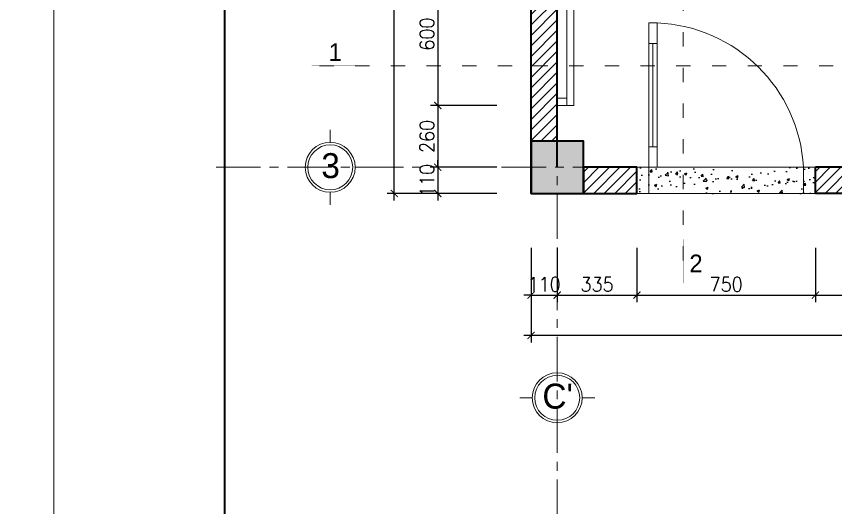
# Model space of a CAD drawing. Header units: millimetres. Extents: x -529782 to -142003, y -492574 to -273331.
# Drawn here: x -233665 to -230221, y -448529 to -446465 of the extents above; entities that cross this region are included whole.
import ezdxf
from ezdxf.enums import TextEntityAlignment as Align

# ---------------------------------------------------------------- set-up
doc = ezdxf.new("R2010")
doc.units = ezdxf.units.MM
doc.header["$LTSCALE"] = 500
doc.header["$MEASUREMENT"] = 0
doc.header["$PDMODE"] = 3
doc.linetypes.add('ACAD_ISO03W100', pattern=[30, 12, -18])
doc.linetypes.add('CENTER', pattern=[2, 1.25, -0.25, 0.25, -0.25])
doc.layers.get('0').update_dxf_attribs({"linetype": 'CONTINUOUS', "lineweight": 13})
doc.layers.get('Defpoints').update_dxf_attribs({"color": 255, "linetype": 'CONTINUOUS', "lineweight": 13})
for name, color, linetype, lineweight in [('1.cat 30', 30, 'CONTINUOUS', 35), ('1.cot', 2, 'CONTINUOUS', 35), ('2.thay 145', 145, 'CONTINUOUS', 18), ('3.manh 08', 8, 'CONTINUOUS', 9), ('4.dim 08', 8, 'CONTINUOUS', 13), ('7.tim 67', 67, 'CENTER', 9), ('9.text \xad white', 7, 'CONTINUOUS', 15), ('CA.dim 08', 251, 'CONTINUOUS', 13), ('CA.manh 08', 8, 'CONTINUOUS', 9), ('noithat', 15, 'CONTINUOUS', 9)]:
    doc.layers.add(name, color=color, linetype=linetype, lineweight=lineweight)
doc.layers.add('HACH', color=250, linetype='CONTINUOUS')
doc.layers.add('THAY', color=7, linetype='CONTINUOUS')
doc.styles.add('CA.JSC1', font='')
doc.styles.get("Standard").update_dxf_attribs({"font": 'txt.shx', "width": 0.9})
doc.styles.add('VnAvantH', font='')
doc.styles.get('CA.JSC1').set_extended_font_data('.VnAvantH')
doc.styles.get('VnAvantH').set_extended_font_data('.VnAvantH')
doc.dimstyles.new('CA 30', dxfattribs={"dimscale": 0, "dimtxt": 60, "dimasz": 30, "dimexe": 30, "dimexo": 0, "dimgap": 15, "dimtad": 1, "dimdec": 0, "dimzin": 0, "dimdsep": 46, "dimtxsty": 'Standard', "dimblk": 'ARCHTICK', "dimcen": 0.09, "dimdle": 30, "dimclrd": 256, "dimclre": 256, "dimclrt": 7, "dimadec": 0, "dimazin": 0, "dimtfac": 1, "dimtdec": 0, "dimtix": 1, "dimtmove": 2, "dimatfit": 3, "dimldrblk": 'DOT', "dimfxl": 1, "dimtolj": 1, "dimtzin": 0, "dimarcsym": 0})

# ---------------------------------------------------------------- blocks, each defined once
blk = doc.blocks.new('A$C1A9D127A')
at = {"layer": 'noithat', "color": 135, "linetype": 'Continuous'}
for p, q in [((49.99985728343017, 109.9998206971213), (-0.0001427165698260069, 109.9998206971213)), ((-0.0001427165698260069, 109.9998206971213), (-0.0001427165698260069, -0.000179302878677845)), ((49.99985728343017, -0.000179302878677845), (49.99985728343017, 109.9998206971213)), ((-0.0001427165698260069, -0.000179302878677845), (49.99985728343017, -0.000179302878677845))]:
    blk.add_line(p, q, dxfattribs=at)
blk = doc.blocks.new('A$C2BDB356E')
at = {"layer": 'noithat', "color": 135, "linetype": 'Continuous'}
for p, q in [((0.0007344302721321583, 599.9999563574092), (0.0007344302721321583, 699.9999563574092)), ((0.0007344302721321583, 699.9999563574092), (40.00073443027213, 699.9999563574092)), ((40.00073443027213, 699.9999563574092), (40.00073443027213, 599.9999563574092)), ((40.00073443027213, 599.9999563574092), (0.0007344302721321583, 599.9999563574092)), ((0.0007344302721321583, 99.99995635740925), (0.0007344302721321583, -4.364259075373411e-05)), ((40.00073443027213, 99.99995635740925), (0.0007344302721321583, 99.99995635740925)), ((40.00073443027213, -4.364259075373411e-05), (40.00073443027213, 99.99995635740925)), ((0.0007344302721321583, -4.364259075373411e-05), (40.00073443027213, -4.364259075373411e-05))]:
    blk.add_line(p, q, dxfattribs=at)
at = {"layer": 'noithat', "color": 8, "linetype": 'Continuous'}
for p, q in [((0.0007344302721321583, 99.99995635740925), (0.0007344302721321583, 599.9999563574092)), ((20.00073443027213, 599.9999563574092), (20.00073443027213, 99.99995635740925)), ((40.00073443027213, 599.9999563574092), (40.00073443027213, 99.99995635740925))]:
    blk.add_line(p, q, dxfattribs=at)
at = {"layer": 'noithat', "color": 1, "linetype": 'Continuous'}
blk.add_arc((10.18820847296689, 740.3098040898665), 740.9098847954065, 272.306074052381, 356.8812333185894, dxfattribs=at)
blk = doc.blocks.new('khung co loan')
at = {"layer": '1.cat 30'}
blk.add_lwpolyline([(1158.281703106128, -14553.47590842255), (1158.281703106128, -303.4759079545038), (20658.28170374641, -303.4759079545038), (20658.28170374641, -14553.47590842255)], close=True, dxfattribs=at)
at = {"layer": '3.manh 08'}
blk.add_lwpolyline([(0, -14850.00000048772), (21000.00000000023, -14850.00000048772), (21000.00000000023, -4.877219907939434e-07), (0, -4.877219907939434e-07)], close=True, dxfattribs=at)
blk = doc.blocks.new('A$C41BA5761')
at = {"layer": '2.thay 145'}
blk.add_lwpolyline([(839.9994073519047, 524.9998310285737, -3898660.642287513), (839.9994073521084, 525.0001542164828, 1.154242490888426e-06), (839.9994073524431, 524.9999926225864, 1.154242490888426e-06)], format="xyb", dxfattribs=at)
at = {"layer": '3.manh 08'}
for p, q in [((524.9994049160159, 1050.000159478077), (524.9994049160159, 875.0001713204256)), ((174.9994048396911, 525.0001523148676), (-0.000583361616008915, 525.0001523148676)), ((874.9994049923262, 525.0001523148676), (1049.999393193633, 525.0001523148676)), ((524.9994049160159, 0.0001831847475841641), (524.9994049160159, 175.000171342399))]:
    blk.add_line(p, q, dxfattribs=at)
blk.add_arc((524.9994049160159, 525.0001713313977), 349.9999999890093, 359.9999968883953, 359.9999381014106, dxfattribs=at)
blk = doc.blocks.new('_ArchTick')
at = {"color": 1, "linetype": 'ByBlock', "const_width": 0.150000081}
blk.add_lwpolyline([(-0.5000002699998731, -0.5000002699998731), (0.5000002699998731, 0.5000002699998731)], dxfattribs=at)
blk = doc.blocks.new('*D770')
at = {"layer": 'CA.dim 08', "lineweight": -2, "transparency": 16777216}
for p, q in [((-231893.6145298445, -446209.0425748255), (-231893.6145298445, -446869.0425748255)), ((-231645.9082482822, -446239.0425748255), (-231923.6145298445, -446239.0425748255)), ((-231645.9082482822, -446839.0425748255), (-231923.6145298445, -446839.0425748255))]:
    blk.add_line(p, q, dxfattribs=at)
at = {"layer": 'Defpoints', "color": 0, "transparency": 16777216}
for p in [(-231645.9082482822, -446239.0425748255), (-231893.6145298445, -446839.0425748255), (-231645.9082482822, -446839.0425748255)]:
    blk.add_point(p, dxfattribs=at)
at = {"layer": 'CA.dim 08', "lineweight": -2, "transparency": 16777216, "xscale": 30, "yscale": 30, "zscale": 30}
for p, rotation in [((-231893.6145298445, -446239.0425748255), 90), ((-231893.6145298445, -446839.0425748255), 270)]:
    blk.add_blockref('_ArchTick', p, dxfattribs=dict(at, rotation=rotation))
at = {"layer": 'CA.dim 08', "color": 7, "transparency": 16777216, "insert": (-231938.6145298445, -446539.0425748253), "char_height": 60, "attachment_point": 5, "rotation": 90}
blk.add_mtext('\\A1;600', dxfattribs=at)
blk = doc.blocks.new('_DOT')
at = {"color": 1, "linetype": 'ByBlock'}
blk.add_line((-0.5, 0), (-1, 0), dxfattribs=at)
at = {"color": 1, "linetype": 'ByBlock', "const_width": 0.5}
blk.add_lwpolyline([(-0.25, 0, 1), (0.25, 0, 1)], format="xyb", close=True, dxfattribs=at)
blk = doc.blocks.new('DOT')
at = {"layer": 'THAY', "color": 0, "linetype": 'ByBlock'}
blk.add_line((-0.5, 0), (-1, 0), dxfattribs=at)
at = {"layer": 'THAY', "color": 0, "linetype": 'ByBlock', "const_width": 0.5}
blk.add_lwpolyline([(-0.25, 0, 1), (0.25, 0, 1)], format="xyb", close=True, dxfattribs=at)
blk = doc.blocks.new('*D771')
at = {"layer": 'CA.dim 08', "lineweight": -2, "transparency": 16777216}
for p, q in [((-231893.6145298445, -446809.0425748255), (-231893.6145298445, -447129.0425748241)), ((-231645.9082482822, -446839.0425748255), (-231923.6145298445, -446839.0425748255)), ((-231645.9082482822, -447099.0425748241), (-231923.6145298445, -447099.0425748241))]:
    blk.add_line(p, q, dxfattribs=at)
at = {"layer": 'Defpoints', "color": 0, "transparency": 16777216}
for p in [(-231645.9082482822, -446839.0425748255), (-231893.6145298445, -447099.0425748241), (-231645.9082482822, -447099.0425748241)]:
    blk.add_point(p, dxfattribs=at)
at = {"layer": 'CA.dim 08', "lineweight": -2, "transparency": 16777216, "xscale": 30, "yscale": 30, "zscale": 30}
for p, rotation in [((-231893.6145298445, -446839.0425748255), 90), ((-231893.6145298445, -447099.0425748241), 270)]:
    blk.add_blockref('_ArchTick', p, dxfattribs=dict(at, rotation=rotation))
at = {"layer": 'CA.dim 08', "color": 7, "transparency": 16777216, "insert": (-231938.6145298445, -446969.0425748246), "char_height": 60, "attachment_point": 5, "rotation": 90}
blk.add_mtext('\\A1;260', dxfattribs=at)
blk = doc.blocks.new('*D772')
at = {"layer": 'CA.dim 08', "lineweight": -2, "transparency": 16777216}
for p, q in [((-231893.6145298445, -447099.0425748241), (-231893.6145298445, -447069.0425748241)), ((-231645.9082482822, -447099.0425748241), (-231923.6145298445, -447099.0425748241)), ((-231893.6145298445, -447099.0425748241), (-231893.6145298445, -447209.0425748248)), ((-231645.9082482822, -447209.0425748248), (-231923.6145298445, -447209.0425748248)), ((-231893.6145298445, -447209.0425748248), (-231893.6145298445, -447239.0425748248))]:
    blk.add_line(p, q, dxfattribs=at)
at = {"layer": 'Defpoints', "color": 0, "transparency": 16777216}
for p in [(-231645.9082482822, -447099.0425748241), (-231893.6145298445, -447209.0425748248), (-231645.9082482822, -447209.0425748248)]:
    blk.add_point(p, dxfattribs=at)
at = {"layer": 'CA.dim 08', "lineweight": -2, "transparency": 16777216, "xscale": 30, "yscale": 30, "zscale": 30}
for p, rotation in [((-231893.6145298445, -447099.0425748241), 270), ((-231893.6145298445, -447209.0425748248), 90)]:
    blk.add_blockref('_ArchTick', p, dxfattribs=dict(at, rotation=rotation))
at = {"layer": 'CA.dim 08', "color": 7, "transparency": 16777216, "insert": (-231938.6145298445, -447154.0425748242), "char_height": 60, "attachment_point": 5, "rotation": 90}
blk.add_mtext('\\A1;110', dxfattribs=at)
blk = doc.blocks.new('*D773')
at = {"layer": 'CA.dim 08', "lineweight": -2, "transparency": 16777216}
for p, q in [((-232076.3450243069, -447239.0425748255), (-232076.3450243069, -445459.0425748248)), ((-231645.9082482822, -445489.0425748248), (-232106.3450243069, -445489.0425748248)), ((-231645.9082482822, -447209.0425748255), (-232106.3450243069, -447209.0425748255))]:
    blk.add_line(p, q, dxfattribs=at)
at = {"layer": 'Defpoints', "color": 0, "transparency": 16777216}
for p in [(-232076.3450243069, -445489.0425748248), (-231645.9082482822, -445489.0425748248), (-231645.9082482822, -447209.0425748255)]:
    blk.add_point(p, dxfattribs=at)
at = {"layer": 'CA.dim 08', "lineweight": -2, "transparency": 16777216, "xscale": 30, "yscale": 30, "zscale": 30}
for p, rotation in [((-232076.3450243069, -445489.0425748248), 90), ((-232076.3450243069, -447209.0425748255), 270)]:
    blk.add_blockref('_ArchTick', p, dxfattribs=dict(at, rotation=rotation))
at = {"layer": 'CA.dim 08', "color": 7, "transparency": 16777216, "insert": (-232121.345024307, -446349.0425748249), "char_height": 60, "attachment_point": 5, "rotation": 90}
blk.add_mtext('\\A1;1720', dxfattribs=at)
blk = doc.blocks.new('*D784')
at = {"layer": 'CA.dim 08', "lineweight": -2, "transparency": 16777216}
for p, q in [((-231501.3995098316, -447437.3966474356), (-231501.3995098316, -447666.1770878966)), ((-231391.3995098316, -447437.3966474356), (-231391.3995098316, -447666.1770878966)), ((-231501.3995098316, -447636.1770878966), (-231531.3995098316, -447636.1770878966)), ((-231501.3995098316, -447636.1770878966), (-231391.3995098316, -447636.1770878966)), ((-231391.3995098316, -447636.1770878966), (-231361.3995098316, -447636.1770878966))]:
    blk.add_line(p, q, dxfattribs=at)
at = {"layer": 'Defpoints', "color": 0, "transparency": 16777216}
for p in [(-231501.3995098316, -447437.3966474356), (-231391.3995098316, -447437.3966474356), (-231391.3995098316, -447636.1770878966)]:
    blk.add_point(p, dxfattribs=at)
at = {"layer": 'CA.dim 08', "lineweight": -2, "transparency": 16777216, "xscale": 30, "yscale": 30, "zscale": 30}
blk.add_blockref('_ArchTick', (-231501.3995098316, -447636.1770878966), dxfattribs=at)
at = {"layer": 'CA.dim 08', "lineweight": -2, "transparency": 16777216, "xscale": 30, "yscale": 30, "zscale": 30, "rotation": 180}
blk.add_blockref('_ArchTick', (-231391.3995098316, -447636.1770878966), dxfattribs=at)
at = {"layer": 'CA.dim 08', "color": 7, "transparency": 16777216, "insert": (-231446.3995098316, -447591.1770878966), "char_height": 60, "attachment_point": 5}
blk.add_mtext('\\A1;110', dxfattribs=at)
blk = doc.blocks.new('*D785')
at = {"layer": 'CA.dim 08', "lineweight": -2, "transparency": 16777216}
for p, q in [((-231391.3995098316, -447437.3966474356), (-231391.3995098316, -447666.1770878966)), ((-231056.3995098316, -447437.3966474356), (-231056.3995098316, -447666.1770878966)), ((-231421.3995098316, -447636.1770878966), (-231026.3995098316, -447636.1770878966))]:
    blk.add_line(p, q, dxfattribs=at)
at = {"layer": 'Defpoints', "color": 0, "transparency": 16777216}
for p in [(-231391.3995098316, -447437.3966474356), (-231056.3995098316, -447437.3966474356), (-231056.3995098316, -447636.1770878966)]:
    blk.add_point(p, dxfattribs=at)
at = {"layer": 'CA.dim 08', "lineweight": -2, "transparency": 16777216, "xscale": 30, "yscale": 30, "zscale": 30, "rotation": 180}
blk.add_blockref('_ArchTick', (-231391.3995098316, -447636.1770878966), dxfattribs=at)
at = {"layer": 'CA.dim 08', "lineweight": -2, "transparency": 16777216, "xscale": 30, "yscale": 30, "zscale": 30}
blk.add_blockref('_ArchTick', (-231056.3995098316, -447636.1770878966), dxfattribs=at)
at = {"layer": 'CA.dim 08', "color": 7, "transparency": 16777216, "insert": (-231223.8995098316, -447591.1770878966), "char_height": 60, "attachment_point": 5}
blk.add_mtext('\\A1;335', dxfattribs=at)
blk = doc.blocks.new('*D786')
at = {"layer": 'CA.dim 08', "lineweight": -2, "transparency": 16777216}
for p, q in [((-231056.3995098316, -447437.3966474356), (-231056.3995098316, -447666.1770878966)), ((-230306.3995098316, -447437.3966474356), (-230306.3995098316, -447666.1770878966)), ((-231086.3995098316, -447636.1770878966), (-230276.3995098316, -447636.1770878966))]:
    blk.add_line(p, q, dxfattribs=at)
at = {"layer": 'Defpoints', "color": 0, "transparency": 16777216}
for p in [(-231056.3995098316, -447437.3966474356), (-230306.3995098316, -447437.3966474356), (-230306.3995098316, -447636.1770878966)]:
    blk.add_point(p, dxfattribs=at)
at = {"layer": 'CA.dim 08', "lineweight": -2, "transparency": 16777216, "xscale": 30, "yscale": 30, "zscale": 30, "rotation": 180}
blk.add_blockref('_ArchTick', (-231056.3995098316, -447636.1770878966), dxfattribs=at)
at = {"layer": 'CA.dim 08', "lineweight": -2, "transparency": 16777216, "xscale": 30, "yscale": 30, "zscale": 30}
blk.add_blockref('_ArchTick', (-230306.3995098316, -447636.1770878966), dxfattribs=at)
at = {"layer": 'CA.dim 08', "color": 7, "transparency": 16777216, "insert": (-230681.3995098316, -447591.1770878966), "char_height": 60, "attachment_point": 5}
blk.add_mtext('\\A1;750', dxfattribs=at)
blk = doc.blocks.new('*D787')
at = {"layer": 'CA.dim 08', "lineweight": -2, "transparency": 16777216}
for p, q in [((-230306.3995098316, -447437.3966474356), (-230306.3995098316, -447666.1770878966)), ((-228411.3995098316, -447437.3966474356), (-228411.3995098316, -447666.1770878966)), ((-230336.3995098316, -447636.1770878966), (-228381.3995098316, -447636.1770878966))]:
    blk.add_line(p, q, dxfattribs=at)
at = {"layer": 'Defpoints', "color": 0, "transparency": 16777216}
for p in [(-230306.3995098316, -447437.3966474356), (-228411.3995098316, -447437.3966474356), (-228411.3995098316, -447636.1770878966)]:
    blk.add_point(p, dxfattribs=at)
at = {"layer": 'CA.dim 08', "lineweight": -2, "transparency": 16777216, "xscale": 30, "yscale": 30, "zscale": 30, "rotation": 180}
blk.add_blockref('_ArchTick', (-230306.3995098316, -447636.1770878966), dxfattribs=at)
at = {"layer": 'CA.dim 08', "lineweight": -2, "transparency": 16777216, "xscale": 30, "yscale": 30, "zscale": 30}
blk.add_blockref('_ArchTick', (-228411.3995098316, -447636.1770878966), dxfattribs=at)
at = {"layer": 'CA.dim 08', "color": 7, "transparency": 16777216, "insert": (-229358.8995098316, -447591.1770878966), "char_height": 60, "attachment_point": 5}
blk.add_mtext('\\A1;1895', dxfattribs=at)
blk = doc.blocks.new('*D789')
at = {"layer": 'CA.dim 08', "lineweight": -2, "transparency": 16777216}
for p, q in [((-231501.3995098316, -447437.3966474356), (-231501.3995098316, -447835.393499505)), ((-228301.3995098316, -447437.3966474356), (-228301.3995098316, -447835.393499505)), ((-228271.3995098316, -447805.393499505), (-231531.3995098316, -447805.393499505))]:
    blk.add_line(p, q, dxfattribs=at)
at = {"layer": 'Defpoints', "color": 0, "transparency": 16777216}
for p in [(-231501.3995098316, -447437.3966474356), (-228301.3995098316, -447437.3966474356), (-231501.3995098316, -447805.393499505)]:
    blk.add_point(p, dxfattribs=at)
at = {"layer": 'CA.dim 08', "lineweight": -2, "transparency": 16777216, "xscale": 30, "yscale": 30, "zscale": 30, "rotation": 180}
blk.add_blockref('_ArchTick', (-231501.3995098316, -447805.393499505), dxfattribs=at)
at = {"layer": 'CA.dim 08', "lineweight": -2, "transparency": 16777216, "xscale": 30, "yscale": 30, "zscale": 30}
blk.add_blockref('_ArchTick', (-228301.3995098316, -447805.393499505), dxfattribs=at)
at = {"layer": 'CA.dim 08', "color": 7, "transparency": 16777216, "insert": (-229901.3995098316, -447760.393499505), "char_height": 60, "attachment_point": 5}
blk.add_mtext('\\A1;3200', dxfattribs=at)

msp = doc.modelspace()

# ---------------------------------------------------------------- hatches: boundary and pattern name
at = {"layer": '1.cot'}
msp.add_hatch(color=256, dxfattribs=at).paths.add_polyline_path([(-231501.3995098316, -446989.0425748252), (-231501.3995098316, -447209.0425748252), (-231281.3995098316, -447209.0425748252), (-231281.3995098316, -446989.0425748252)])
at = {"layer": 'HACH'}
h = msp.add_hatch(dxfattribs=at)
h.set_pattern_fill('ANSI31', color=256, scale=250, style=0)
h.set_pattern_definition([(45, (-69790.37632711377, -64923.1701831235), (-22.09708691207961, 22.09708691207961), [])])
h.paths.add_polyline_path([(-228521.3995098315, -445709.0425748243), (-228521.3995098315, -445489.0425748245), (-231501.3995098316, -445489.0425748245), (-231501.3995098316, -446989.0425748252), (-231391.3995098316, -446989.0425748252), (-231391.3995098315, -445709.0425748244)])
h.paths.add_polyline_path([(-231056.3995098316, -447209.0425748252), (-231056.3995098316, -447099.0427541274), (-231281.3995098315, -447099.0427541274), (-231281.3995098316, -447209.0425748252)])
h.paths.add_polyline_path([(-231136.3995098315, -446009.0425748245), (-231391.3995098316, -446009.0425748245), (-231391.3995098316, -446084.0425748245), (-231061.3995098315, -446084.0425748245), (-231061.3995098315, -445709.0425748245), (-231136.3995098315, -445709.0425748245)], flags=17)
h.paths.add_polyline_path([(-228521.3995098316, -447209.0425748246), (-228521.3995098316, -447099.0425748245), (-230306.3995098315, -447099.0425748245), (-230306.3995098316, -447209.0425748245)])
h.paths.add_polyline_path([(-228411.3995098314, -446819.0425748245), (-228411.3995098314, -446989.0425748245), (-228301.3995098314, -446989.0425748245), (-228301.3995098314, -446819.0425748245)])
h = msp.add_hatch(dxfattribs=at)
h.set_pattern_fill('AR-CONC', color=256, scale=15, style=0)
h.set_pattern_definition([(49.99999999999999, (-69790.37632711377, -64923.1701831235), (107.589027390113, -9.412820247389266), [11.25, -123.75]), (355, (-69790.37632711377, -64923.1701831235), (-20.81270004195, 112.8288200550018), [9, -99]), (100.4514, (-69781.41057511378, -64923.95458412351), (86.77640725710323, 103.415931309143), [9.561028499999987, -105.1713167999999]), (46.18420000000001, (-69790.37632711377, -64893.1701831235), (160.0861572938467, -24.82785214935271), [16.875, -185.625]), (96.6356, (-69777.03581536378, -64895.23917917348), (140.1994058323055, 146.1176806350663), [14.3415432, -157.75695]), (351.1842, (-69790.37632711377, -64893.1701831235), (140.1992917700441, 146.1177901387987), [13.5, -148.5]), (21, (-69775.37632711377, -64900.6701831235), (89.53605781776925, -60.39283359980082), [11.25, -123.75]), (326.0000000000001, (-69775.37632711377, -64900.6701831235), (36.49729978823726, 108.772506757028), [9, -99]), (71.4514, (-69767.91499216377, -64905.7029240235), (126.0333942872235, 48.37957450649286), [9.5610285, -105.1713168]), (37.50000000000001, (-69790.37632711377, -64923.1701831235), (1.8239782975936, 49.93407807469672), [0, -97.8, 0, -100.5, 0, -99.375]), (7.499999999999999, (-69790.37632711377, -64923.1701831235), (39.46043061632229, 59.16175678235403), [0, -57.3, 0, -95.55, 0, -37.875]), (327.5, (-69823.82632711378, -64923.1701831235), (80.07336542586137, -3.38323076015697), [0, -37.5, 0, -117, 0, -155.25]), (317.5, (-69838.82632711378, -64923.1701831235), (87.47792540135794, 15.01574734984765), [0, -48.75, 0, -77.69999999999999, 0, -110.25])])
h.paths.add_polyline_path([(-231056.3993671149, -447099.0425748245), (-231056.3993671149, -447209.0425748245), (-230306.3995098315, -447209.0425748245), (-230306.3995098316, -447099.0425748245)])

# ---------------------------------------------------------------- linework, layer by layer
at = {"layer": '1.cat 30'}
for p, q in [((-231501.3995098316, -447209.0425748245), (-231501.3995098316, -445489.0425748245)), ((-231391.3995098316, -447099.0425748245), (-231391.3995098316, -445709.0425748245)), ((-228411.3995098316, -447099.0425748245), (-230306.3995098316, -447099.0425748245)), ((-230306.3995098316, -447209.0425748245), (-230306.3995098316, -447099.0425748245)), ((-228521.3995098316, -447209.0425748245), (-230306.3995098316, -447209.0425748245))]:
    msp.add_line(p, q, dxfattribs=at)
at = {"layer": '1.cat 30', "const_width": 1.5}
for points in [[(-232423.3640826376, -446672.179599963), (-232421.8640826376, -446672.179599963), (-232420.3640826376, -446672.179599963), (-232238.7308229354, -446672.179599963)], [(-230861.9833031195, -447586.1970909104), (-230861.9833031195, -447584.6970909104), (-230861.9833031195, -447583.1970909104), (-230861.9833031195, -447401.5638312082)]]:
    msp.add_lwpolyline(points, dxfattribs=at)
at = {"layer": '1.cat 30'}
msp.add_lwpolyline([(-231056.399367115, -447099.0427541274), (-231281.3995098316, -447099.0427541274), (-231281.3995098316, -447209.0425748252), (-231056.399367115, -447209.0425748252)], close=True, dxfattribs=at)
at = {"layer": '1.cot'}
msp.add_lwpolyline([(-231281.3995098316, -447209.0425748252), (-231281.3995098316, -446989.0425748252), (-231501.3995098316, -446989.0425748252), (-231501.3995098316, -447209.0425748252)], close=True, dxfattribs=at)
at = {"layer": '2.thay 145', "color": 1, "linetype": 'ACAD_ISO03W100', "ltscale": 0.01}
for p, q in [((-230861.9833031195, -444730.7840373062), (-230861.9833031195, -447502.2659514167)), ((-232390.8480635047, -446672.179599963), (-222645.3770499532, -446672.179599963))]:
    msp.add_line(p, q, dxfattribs=at)
at = {"layer": '4.dim 08'}
for points in [[(-231321.3995098316, -446839.0425748252), (-231321.3995098316, -446239.0425748252), (-231351.3995098316, -446239.0425748252), (-231351.3995098316, -446839.0425748252)], [(-231351.3995098316, -446839.0425748252), (-231351.3995098316, -446809.0425748252), (-231391.3995098316, -446809.0425748252), (-231391.3995098316, -446839.0425748252)]]:
    msp.add_lwpolyline(points, close=True, dxfattribs=at)
at = {"layer": '7.tim 67', "ltscale": 0.3}
for p, q in [((-231391.3995098316, -444511.6063065605), (-231391.3995098316, -453360.3197307405)), ((-232825.7287208754, -447099.0425748238), (-222182.5586053064, -447099.0425748238))]:
    msp.add_line(p, q, dxfattribs=at)
at = {"layer": 'CA.manh 08', "color": 250}
msp.add_lwpolyline([(-231056.3995098316, -447099.0425748245), (-231056.3995098316, -447209.0425748245), (-230306.3995098316, -447209.0425748245), (-230306.3995098316, -447099.0425748245)], close=True, dxfattribs=at)

# ---------------------------------------------------------------- block references
at = {"layer": '2.thay 145'}
for name, p, xscale, yscale, zscale in [('khung co loan', (-246547.9647339482, -444323.159194944), 0.6209623455069959, 0.6209623455069959, 0.6209623455069959), ('khung co loan', (-233507.7554783012, -444323.1591949441), 0.6209623455069959, 0.6209623455069959, 0.6209623455069959), ('A$C41BA5761', (-232503.119044001, -447256.5426205122), 0.2999999999883585, 0.2999999999883585, 0.2999999999883585), ('A$C41BA5761', (-231548.8993313003, -448225.3002382538), 0.2999999999883585, 0.2999999999883585, 0.2999999999883585)]:
    msp.add_blockref(name, p, dxfattribs=dict(at, xscale=xscale, yscale=yscale, zscale=zscale))
at = {"layer": 'noithat', "xscale": -0.8666666666977108, "yscale": 0.8666666666977108, "zscale": 0.8666666666666667, "rotation": 180}
msp.add_blockref('A$C2BDB356E', (-231006.4001463378, -446492.3759459814), dxfattribs=at)
at = {"layer": 'noithat', "xscale": -1, "rotation": 180}
for p in [(-231056.399367115, -447099.0427541274), (-230356.399367115, -447099.0427541274)]:
    msp.add_blockref('A$C1A9D127A', p, dxfattribs=at)

# ---------------------------------------------------------------- texts
at = {"layer": '9.text \xad white', "style": 'VnAvantH'}
for s, p in [('1', (-232352.1987232149, -446652.2499605317)), ('2', (-230836.0473522448, -447540.7356730262))]:
    msp.add_text(s, height=74.99999999967304, dxfattribs=at).set_placement(p)
at = {"layer": '9.text \xad white', "style": 'CA.JSC1'}
for s, p in [('3', (-232343.9690326126, -447091.9926073842)), ("c'", (-231389.7493199118, -448060.7502251258))]:
    msp.add_text(s, height=104.9999929200395, dxfattribs=at).set_placement(p, align=Align.MIDDLE)

# ---------------------------------------------------------------- dimensions: what is measured, and where the dimension line sits
at = {"layer": 'CA.dim 08'}
for base, p1, p2, picture, middle in [((-232076.3450243069, -445489.0425748248), (-231645.908248282, -447209.0425748252), (-231645.908248282, -445489.0425748245), '*D773', (-232121.345024307, -446349.0425748249)), ((-231893.6145298445, -446839.0425748255), (-231645.908248282, -446239.0425748252), (-231645.908248282, -446839.0425748252), '*D770', (-231938.6145298445, -446539.0425748253)), ((-231893.6145298445, -447099.0425748241), (-231645.908248282, -446839.0425748252), (-231645.908248282, -447099.0425748238), '*D771', (-231938.6145298445, -446969.0425748246)), ((-231893.6145298445, -447209.0425748248), (-231645.908248282, -447099.0425748238), (-231645.908248282, -447209.0425748245), '*D772', (-231938.6145298445, -447154.0425748242))]:
    dim = msp.add_linear_dim(base=base, p1=p1, p2=p2, angle=90, dimstyle='CA 30', override={"dimscale": 1, "dimldrblk": 'DOT'}, dxfattribs=at)
    dim.commit()
    dim.dimension.update_dxf_attribs({"geometry": picture, "text_midpoint": middle})
for base, p1, p2, picture, middle in [((-231391.3995098316, -447636.1770878966), (-231501.3995098316, -447437.3966474356), (-231391.3995098316, -447437.3966474356), '*D784', (-231446.3995098316, -447591.1770878966)), ((-231501.3995098316, -447805.393499505), (-228301.3995098316, -447437.3966474356), (-231501.3995098316, -447437.3966474356), '*D789', (-229901.3995098316, -447760.393499505)), ((-231056.3995098316, -447636.1770878966), (-231391.3995098316, -447437.3966474356), (-231056.3995098316, -447437.3966474356), '*D785', (-231223.8995098316, -447591.1770878966)), ((-230306.3995098316, -447636.1770878966), (-231056.3995098316, -447437.3966474356), (-230306.3995098316, -447437.3966474356), '*D786', (-230681.3995098316, -447591.1770878966)), ((-228411.3995098316, -447636.1770878966), (-230306.3995098316, -447437.3966474356), (-228411.3995098316, -447437.3966474356), '*D787', (-229358.8995098316, -447591.1770878966))]:
    dim = msp.add_linear_dim(base=base, p1=p1, p2=p2, dimstyle='CA 30', override={"dimscale": 1, "dimldrblk": 'DOT'}, dxfattribs=at)
    dim.commit()
    dim.dimension.update_dxf_attribs({"geometry": picture, "text_midpoint": middle})

doc.saveas('drawing.dxf')
